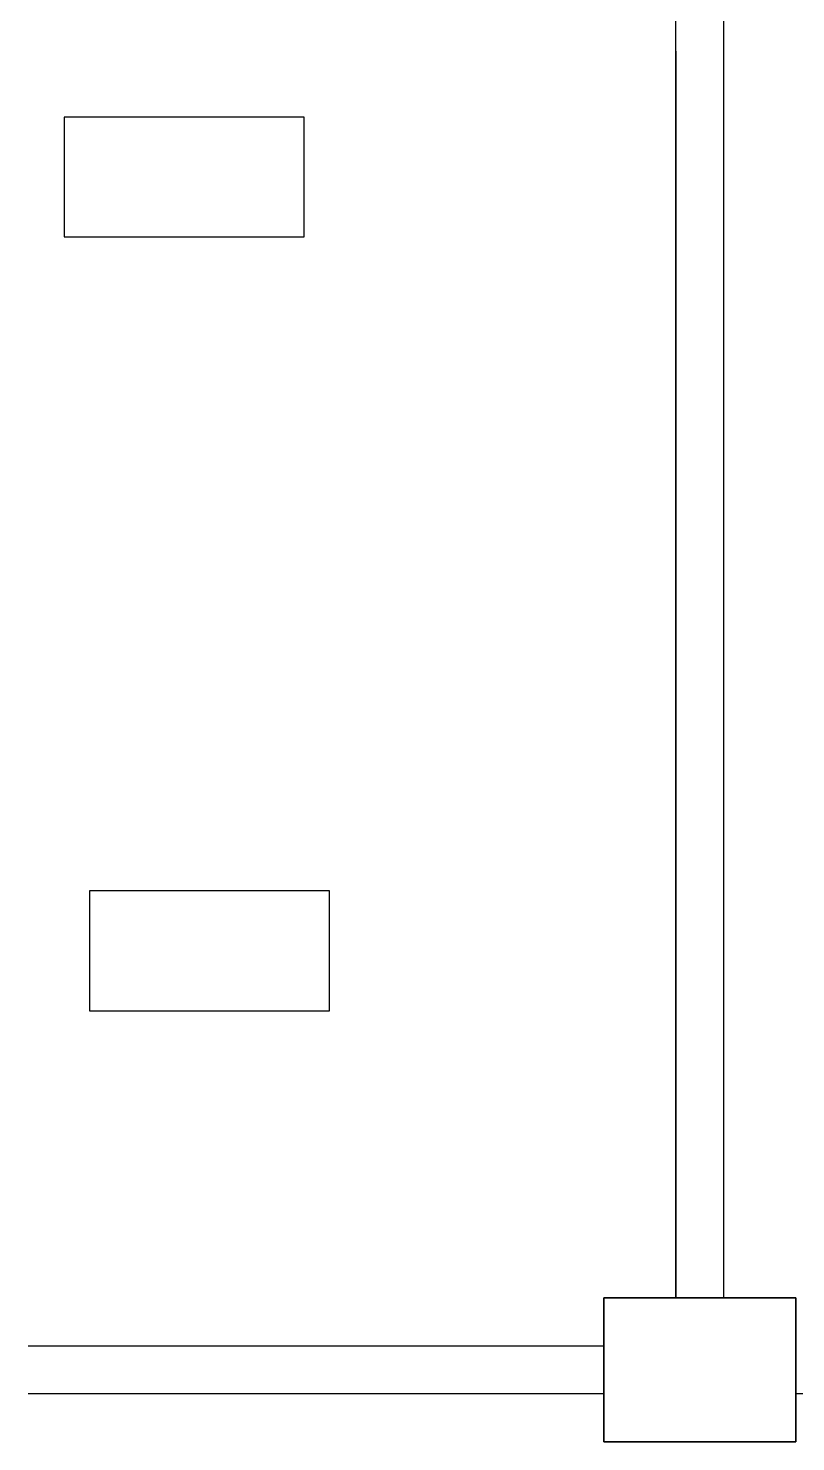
# Model space of a CAD drawing. Extents: x -19 to 297, y 0 to 420.
# Drawn here: x 117.17 to 125.17, y 204.27 to 219.01 of the extents above; entities that cross this region are included whole.
import ezdxf

# ---------------------------------------------------------------- set-up
doc = ezdxf.new("R2010")
doc.units = 0
doc.header["$MEASUREMENT"] = 0
doc.linetypes.add('K5LT_BASIC', pattern=[0])
doc.layers.add('Системный слой', color=7, linetype='Continuous')

# ---------------------------------------------------------------- blocks, each defined once
blk = doc.blocks.new('*U')
at = {"layer": 'Системный слой', "color": 5, "linetype": 'K5LT_BASIC'}
for p, q in [((120.041, 218.083), (117.541, 218.083)), ((117.541, 218.083), (117.541, 216.833)), ((120.041, 216.833), (120.041, 218.083)), ((117.541, 216.833), (120.041, 216.833)), ((120.306, 210.013), (117.806, 210.013)), ((117.806, 210.013), (117.806, 208.763)), ((120.306, 208.763), (120.306, 210.013)), ((117.806, 208.763), (120.306, 208.763)), ((125.167, 205.769), (123.167, 205.769)), ((123.167, 205.769), (123.167, 204.269)), ((125.167, 204.269), (125.167, 205.769)), ((123.167, 204.269), (125.167, 204.269))]:
    blk.add_line(p, q, dxfattribs=at)

msp = doc.modelspace()

# ---------------------------------------------------------------- linework, layer by layer
at = {"layer": 'Системный слой', "color": 5, "linetype": 'K5LT_BASIC'}
for p, q in [((123.916, 205.769), (123.916, 225.769)), ((124.416, 205.768), (124.416, 225.769)), ((123.916, 218.768), (123.916, 205.769)), ((124.416, 205.768), (124.416, 218.768)), ((125.167, 205.769), (123.167, 205.769)), ((123.167, 204.269), (123.167, 205.769)), ((123.167, 205.769), (123.167, 204.269)), ((123.167, 205.769), (125.167, 205.769)), ((125.167, 205.769), (123.167, 205.769)), ((123.167, 204.269), (123.167, 205.769)), ((123.167, 205.769), (123.167, 204.269)), ((123.167, 205.769), (125.167, 205.769)), ((125.167, 205.769), (125.167, 204.269)), ((125.167, 205.769), (125.167, 204.269)), ((125.167, 205.769), (125.167, 204.269)), ((125.167, 205.769), (125.167, 204.269)), ((117.167, 205.269), (123.167, 205.269)), ((123.167, 204.769), (117.167, 204.769)), ((131.167, 204.769), (125.167, 204.769)), ((125.167, 204.269), (123.167, 204.269)), ((123.167, 204.269), (125.167, 204.269)), ((125.167, 204.269), (123.167, 204.269)), ((123.167, 204.269), (125.167, 204.269)), ((124.417, 204.269), (123.667, 204.269)), ((124.417, 204.269), (123.667, 204.269))]:
    msp.add_line(p, q, dxfattribs=at)

# ---------------------------------------------------------------- block references
at = {"layer": 'Системный слой'}
msp.add_blockref('*U', (0, 0), dxfattribs=at)
msp.add_blockref('*U', (0, 0), dxfattribs=at)
msp.add_blockref('*U', (0, 0), dxfattribs=at)
msp.add_blockref('*U', (0, 0), dxfattribs=at)
msp.add_blockref('*U', (0, 0), dxfattribs=at)
msp.add_blockref('*U', (0, 0), dxfattribs=at)
msp.add_blockref('*U', (0, 0), dxfattribs=at)
msp.add_blockref('*U', (0, 0), dxfattribs=at)
msp.add_blockref('*U', (0, 0), dxfattribs=at)
msp.add_blockref('*U', (0, 0), dxfattribs=at)
msp.add_blockref('*U', (0, 0), dxfattribs=at)
msp.add_blockref('*U', (0, 0), dxfattribs=at)
msp.add_blockref('*U', (0, 0), dxfattribs=at)
msp.add_blockref('*U', (0, 0), dxfattribs=at)
msp.add_blockref('*U', (0, 0), dxfattribs=at)
msp.add_blockref('*U', (0, 0), dxfattribs=at)
msp.add_blockref('*U', (0, 0), dxfattribs=at)
msp.add_blockref('*U', (0, 0), dxfattribs=at)
msp.add_blockref('*U', (0, 0), dxfattribs=at)
msp.add_blockref('*U', (0, 0), dxfattribs=at)
msp.add_blockref('*U', (0, 0), dxfattribs=at)
msp.add_blockref('*U', (0, 0), dxfattribs=at)
msp.add_blockref('*U', (0, 0), dxfattribs=at)
msp.add_blockref('*U', (0, 0), dxfattribs=at)
msp.add_blockref('*U', (0, 0), dxfattribs=at)
msp.add_blockref('*U', (0, 0), dxfattribs=at)
msp.add_blockref('*U', (0, 0), dxfattribs=at)
msp.add_blockref('*U', (0, 0), dxfattribs=at)
msp.add_blockref('*U', (0, 0), dxfattribs=at)
msp.add_blockref('*U', (0, 0), dxfattribs=at)
msp.add_blockref('*U', (0, 0), dxfattribs=at)
msp.add_blockref('*U', (0, 0), dxfattribs=at)
msp.add_blockref('*U', (0, 0), dxfattribs=at)
msp.add_blockref('*U', (0, 0), dxfattribs=at)
msp.add_blockref('*U', (0, 0), dxfattribs=at)
msp.add_blockref('*U', (0, 0), dxfattribs=at)
msp.add_blockref('*U', (0, 0), dxfattribs=at)
msp.add_blockref('*U', (0, 0), dxfattribs=at)
msp.add_blockref('*U', (0, 0), dxfattribs=at)
msp.add_blockref('*U', (0, 0), dxfattribs=at)
msp.add_blockref('*U', (0, 0), dxfattribs=at)
msp.add_blockref('*U', (0, 0), dxfattribs=at)
msp.add_blockref('*U', (0, 0), dxfattribs=at)
msp.add_blockref('*U', (0, 0), dxfattribs=at)
msp.add_blockref('*U', (0, 0), dxfattribs=at)
msp.add_blockref('*U', (0, 0), dxfattribs=at)
msp.add_blockref('*U', (0, 0), dxfattribs=at)
msp.add_blockref('*U', (0, 0), dxfattribs=at)
msp.add_blockref('*U', (0, 0), dxfattribs=at)
msp.add_blockref('*U', (0, 0), dxfattribs=at)
msp.add_blockref('*U', (0, 0), dxfattribs=at)
msp.add_blockref('*U', (0, 0), dxfattribs=at)
msp.add_blockref('*U', (0, 0), dxfattribs=at)
msp.add_blockref('*U', (0, 0), dxfattribs=at)
msp.add_blockref('*U', (0, 0), dxfattribs=at)
msp.add_blockref('*U', (0, 0), dxfattribs=at)
msp.add_blockref('*U', (0, 0), dxfattribs=at)
msp.add_blockref('*U', (0, 0), dxfattribs=at)
msp.add_blockref('*U', (0, 0), dxfattribs=at)
msp.add_blockref('*U', (0, 0), dxfattribs=at)
msp.add_blockref('*U', (0, 0), dxfattribs=at)
msp.add_blockref('*U', (0, 0), dxfattribs=at)
msp.add_blockref('*U', (0, 0), dxfattribs=at)
msp.add_blockref('*U', (0, 0), dxfattribs=at)
msp.add_blockref('*U', (0, 0), dxfattribs=at)
msp.add_blockref('*U', (0, 0), dxfattribs=at)
msp.add_blockref('*U', (0, 0), dxfattribs=at)
msp.add_blockref('*U', (0, 0), dxfattribs=at)
msp.add_blockref('*U', (0, 0), dxfattribs=at)
msp.add_blockref('*U', (0, 0), dxfattribs=at)
msp.add_blockref('*U', (0, 0), dxfattribs=at)
msp.add_blockref('*U', (0, 0), dxfattribs=at)
msp.add_blockref('*U', (0, 0), dxfattribs=at)
msp.add_blockref('*U', (0, 0), dxfattribs=at)
msp.add_blockref('*U', (0, 0), dxfattribs=at)
msp.add_blockref('*U', (0, 0), dxfattribs=at)
msp.add_blockref('*U', (0, 0), dxfattribs=at)
msp.add_blockref('*U', (0, 0), dxfattribs=at)
msp.add_blockref('*U', (0, 0), dxfattribs=at)
msp.add_blockref('*U', (0, 0), dxfattribs=at)
msp.add_blockref('*U', (0, 0), dxfattribs=at)
msp.add_blockref('*U', (0, 0), dxfattribs=at)
msp.add_blockref('*U', (0, 0), dxfattribs=at)
msp.add_blockref('*U', (0, 0), dxfattribs=at)
msp.add_blockref('*U', (0, 0), dxfattribs=at)
msp.add_blockref('*U', (0, 0), dxfattribs=at)
msp.add_blockref('*U', (0, 0), dxfattribs=at)
msp.add_blockref('*U', (0, 0), dxfattribs=at)
msp.add_blockref('*U', (0, 0), dxfattribs=at)
msp.add_blockref('*U', (0, 0), dxfattribs=at)
msp.add_blockref('*U', (0, 0), dxfattribs=at)
msp.add_blockref('*U', (0, 0), dxfattribs=at)
msp.add_blockref('*U', (0, 0), dxfattribs=at)
msp.add_blockref('*U', (0, 0), dxfattribs=at)
msp.add_blockref('*U', (0, 0), dxfattribs=at)
msp.add_blockref('*U', (0, 0), dxfattribs=at)
msp.add_blockref('*U', (0, 0), dxfattribs=at)
msp.add_blockref('*U', (0, 0), dxfattribs=at)
msp.add_blockref('*U', (0, 0), dxfattribs=at)
msp.add_blockref('*U', (0, 0), dxfattribs=at)
msp.add_blockref('*U', (0, 0), dxfattribs=at)
msp.add_blockref('*U', (0, 0), dxfattribs=at)
msp.add_blockref('*U', (0, 0), dxfattribs=at)
msp.add_blockref('*U', (0, 0), dxfattribs=at)
msp.add_blockref('*U', (0, 0), dxfattribs=at)
msp.add_blockref('*U', (0, 0), dxfattribs=at)
msp.add_blockref('*U', (0, 0), dxfattribs=at)
msp.add_blockref('*U', (0, 0), dxfattribs=at)
msp.add_blockref('*U', (0, 0), dxfattribs=at)
msp.add_blockref('*U', (0, 0), dxfattribs=at)
msp.add_blockref('*U', (0, 0), dxfattribs=at)
msp.add_blockref('*U', (0, 0), dxfattribs=at)
msp.add_blockref('*U', (0, 0), dxfattribs=at)
msp.add_blockref('*U', (0, 0), dxfattribs=at)
msp.add_blockref('*U', (0, 0), dxfattribs=at)
msp.add_blockref('*U', (0, 0), dxfattribs=at)
msp.add_blockref('*U', (0, 0), dxfattribs=at)
msp.add_blockref('*U', (0, 0), dxfattribs=at)
msp.add_blockref('*U', (0, 0), dxfattribs=at)
msp.add_blockref('*U', (0, 0), dxfattribs=at)
msp.add_blockref('*U', (0, 0), dxfattribs=at)
msp.add_blockref('*U', (0, 0), dxfattribs=at)
msp.add_blockref('*U', (0, 0), dxfattribs=at)
msp.add_blockref('*U', (0, 0), dxfattribs=at)
msp.add_blockref('*U', (0, 0), dxfattribs=at)
msp.add_blockref('*U', (0, 0), dxfattribs=at)
msp.add_blockref('*U', (0, 0), dxfattribs=at)
msp.add_blockref('*U', (0, 0), dxfattribs=at)
msp.add_blockref('*U', (0, 0), dxfattribs=at)
msp.add_blockref('*U', (0, 0), dxfattribs=at)
msp.add_blockref('*U', (0, 0), dxfattribs=at)
msp.add_blockref('*U', (0, 0), dxfattribs=at)
msp.add_blockref('*U', (0, 0), dxfattribs=at)
msp.add_blockref('*U', (0, 0), dxfattribs=at)
msp.add_blockref('*U', (0, 0), dxfattribs=at)
msp.add_blockref('*U', (0, 0), dxfattribs=at)
msp.add_blockref('*U', (0, 0), dxfattribs=at)
msp.add_blockref('*U', (0, 0), dxfattribs=at)
msp.add_blockref('*U', (0, 0), dxfattribs=at)
msp.add_blockref('*U', (0, 0), dxfattribs=at)
msp.add_blockref('*U', (0, 0), dxfattribs=at)
msp.add_blockref('*U', (0, 0), dxfattribs=at)
msp.add_blockref('*U', (0, 0), dxfattribs=at)
msp.add_blockref('*U', (0, 0), dxfattribs=at)
msp.add_blockref('*U', (0, 0), dxfattribs=at)
msp.add_blockref('*U', (0, 0), dxfattribs=at)
msp.add_blockref('*U', (0, 0), dxfattribs=at)
msp.add_blockref('*U', (0, 0), dxfattribs=at)
msp.add_blockref('*U', (0, 0), dxfattribs=at)
msp.add_blockref('*U', (0, 0), dxfattribs=at)
msp.add_blockref('*U', (0, 0), dxfattribs=at)
msp.add_blockref('*U', (0, 0), dxfattribs=at)
msp.add_blockref('*U', (0, 0), dxfattribs=at)
msp.add_blockref('*U', (0, 0), dxfattribs=at)
msp.add_blockref('*U', (0, 0), dxfattribs=at)
msp.add_blockref('*U', (0, 0), dxfattribs=at)
msp.add_blockref('*U', (0, 0), dxfattribs=at)
msp.add_blockref('*U', (0, 0), dxfattribs=at)
msp.add_blockref('*U', (0, 0), dxfattribs=at)
msp.add_blockref('*U', (0, 0), dxfattribs=at)
msp.add_blockref('*U', (0, 0), dxfattribs=at)
msp.add_blockref('*U', (0, 0), dxfattribs=at)
msp.add_blockref('*U', (0, 0), dxfattribs=at)
msp.add_blockref('*U', (0, 0), dxfattribs=at)
msp.add_blockref('*U', (0, 0), dxfattribs=at)
msp.add_blockref('*U', (0, 0), dxfattribs=at)
msp.add_blockref('*U', (0, 0), dxfattribs=at)
msp.add_blockref('*U', (0, 0), dxfattribs=at)
msp.add_blockref('*U', (0, 0), dxfattribs=at)
msp.add_blockref('*U', (0, 0), dxfattribs=at)
msp.add_blockref('*U', (0, 0), dxfattribs=at)
msp.add_blockref('*U', (0, 0), dxfattribs=at)
msp.add_blockref('*U', (0, 0), dxfattribs=at)
msp.add_blockref('*U', (0, 0), dxfattribs=at)
msp.add_blockref('*U', (0, 0), dxfattribs=at)
msp.add_blockref('*U', (0, 0), dxfattribs=at)
msp.add_blockref('*U', (0, 0), dxfattribs=at)
msp.add_blockref('*U', (0, 0), dxfattribs=at)
msp.add_blockref('*U', (0, 0), dxfattribs=at)
msp.add_blockref('*U', (0, 0), dxfattribs=at)
msp.add_blockref('*U', (0, 0), dxfattribs=at)
msp.add_blockref('*U', (0, 0), dxfattribs=at)
msp.add_blockref('*U', (0, 0), dxfattribs=at)
msp.add_blockref('*U', (0, 0), dxfattribs=at)
msp.add_blockref('*U', (0, 0), dxfattribs=at)
msp.add_blockref('*U', (0, 0), dxfattribs=at)
msp.add_blockref('*U', (0, 0), dxfattribs=at)
msp.add_blockref('*U', (0, 0), dxfattribs=at)
msp.add_blockref('*U', (0, 0), dxfattribs=at)
msp.add_blockref('*U', (0, 0), dxfattribs=at)
msp.add_blockref('*U', (0, 0), dxfattribs=at)
msp.add_blockref('*U', (0, 0), dxfattribs=at)
msp.add_blockref('*U', (0, 0), dxfattribs=at)
msp.add_blockref('*U', (0, 0), dxfattribs=at)
msp.add_blockref('*U', (0, 0), dxfattribs=at)
msp.add_blockref('*U', (0, 0), dxfattribs=at)
msp.add_blockref('*U', (0, 0), dxfattribs=at)
msp.add_blockref('*U', (0, 0), dxfattribs=at)
msp.add_blockref('*U', (0, 0), dxfattribs=at)
msp.add_blockref('*U', (0, 0), dxfattribs=at)
msp.add_blockref('*U', (0, 0), dxfattribs=at)
msp.add_blockref('*U', (0, 0), dxfattribs=at)
msp.add_blockref('*U', (0, 0), dxfattribs=at)
msp.add_blockref('*U', (0, 0), dxfattribs=at)
msp.add_blockref('*U', (0, 0), dxfattribs=at)
msp.add_blockref('*U', (0, 0), dxfattribs=at)
msp.add_blockref('*U', (0, 0), dxfattribs=at)
msp.add_blockref('*U', (0, 0), dxfattribs=at)
msp.add_blockref('*U', (0, 0), dxfattribs=at)
msp.add_blockref('*U', (0, 0), dxfattribs=at)
msp.add_blockref('*U', (0, 0), dxfattribs=at)
msp.add_blockref('*U', (0, 0), dxfattribs=at)
msp.add_blockref('*U', (0, 0), dxfattribs=at)
msp.add_blockref('*U', (0, 0), dxfattribs=at)
msp.add_blockref('*U', (0, 0), dxfattribs=at)
msp.add_blockref('*U', (0, 0), dxfattribs=at)
msp.add_blockref('*U', (0, 0), dxfattribs=at)
msp.add_blockref('*U', (0, 0), dxfattribs=at)
msp.add_blockref('*U', (0, 0), dxfattribs=at)
msp.add_blockref('*U', (0, 0), dxfattribs=at)
msp.add_blockref('*U', (0, 0), dxfattribs=at)
msp.add_blockref('*U', (0, 0), dxfattribs=at)
msp.add_blockref('*U', (0, 0), dxfattribs=at)
msp.add_blockref('*U', (0, 0), dxfattribs=at)
msp.add_blockref('*U', (0, 0), dxfattribs=at)
msp.add_blockref('*U', (0, 0), dxfattribs=at)
msp.add_blockref('*U', (0, 0), dxfattribs=at)
msp.add_blockref('*U', (0, 0), dxfattribs=at)
msp.add_blockref('*U', (0, 0), dxfattribs=at)
msp.add_blockref('*U', (0, 0), dxfattribs=at)
msp.add_blockref('*U', (0, 0), dxfattribs=at)
msp.add_blockref('*U', (0, 0), dxfattribs=at)
msp.add_blockref('*U', (0, 0), dxfattribs=at)
msp.add_blockref('*U', (0, 0), dxfattribs=at)
msp.add_blockref('*U', (0, 0), dxfattribs=at)
msp.add_blockref('*U', (0, 0), dxfattribs=at)
msp.add_blockref('*U', (0, 0), dxfattribs=at)
msp.add_blockref('*U', (0, 0), dxfattribs=at)
msp.add_blockref('*U', (0, 0), dxfattribs=at)
msp.add_blockref('*U', (0, 0), dxfattribs=at)
msp.add_blockref('*U', (0, 0), dxfattribs=at)
msp.add_blockref('*U', (0, 0), dxfattribs=at)
msp.add_blockref('*U', (0, 0), dxfattribs=at)
msp.add_blockref('*U', (0, 0), dxfattribs=at)
msp.add_blockref('*U', (0, 0), dxfattribs=at)
msp.add_blockref('*U', (0, 0), dxfattribs=at)
msp.add_blockref('*U', (0, 0), dxfattribs=at)
msp.add_blockref('*U', (0, 0), dxfattribs=at)
msp.add_blockref('*U', (0, 0), dxfattribs=at)
msp.add_blockref('*U', (0, 0), dxfattribs=at)
msp.add_blockref('*U', (0, 0), dxfattribs=at)
msp.add_blockref('*U', (0, 0), dxfattribs=at)
msp.add_blockref('*U', (0, 0), dxfattribs=at)
msp.add_blockref('*U', (0, 0), dxfattribs=at)
msp.add_blockref('*U', (0, 0), dxfattribs=at)
msp.add_blockref('*U', (0, 0), dxfattribs=at)
msp.add_blockref('*U', (0, 0), dxfattribs=at)
msp.add_blockref('*U', (0, 0), dxfattribs=at)
msp.add_blockref('*U', (0, 0), dxfattribs=at)
msp.add_blockref('*U', (0, 0), dxfattribs=at)
msp.add_blockref('*U', (0, 0), dxfattribs=at)
msp.add_blockref('*U', (0, 0), dxfattribs=at)
msp.add_blockref('*U', (0, 0), dxfattribs=at)
msp.add_blockref('*U', (0, 0), dxfattribs=at)
msp.add_blockref('*U', (0, 0), dxfattribs=at)
msp.add_blockref('*U', (0, 0), dxfattribs=at)
msp.add_blockref('*U', (0, 0), dxfattribs=at)
msp.add_blockref('*U', (0, 0), dxfattribs=at)
msp.add_blockref('*U', (0, 0), dxfattribs=at)
msp.add_blockref('*U', (0, 0), dxfattribs=at)
msp.add_blockref('*U', (0, 0), dxfattribs=at)
msp.add_blockref('*U', (0, 0), dxfattribs=at)
msp.add_blockref('*U', (0, 0), dxfattribs=at)
msp.add_blockref('*U', (0, 0), dxfattribs=at)
msp.add_blockref('*U', (0, 0), dxfattribs=at)
msp.add_blockref('*U', (0, 0), dxfattribs=at)
msp.add_blockref('*U', (0, 0), dxfattribs=at)
msp.add_blockref('*U', (0, 0), dxfattribs=at)
msp.add_blockref('*U', (0, 0), dxfattribs=at)
msp.add_blockref('*U', (0, 0), dxfattribs=at)
msp.add_blockref('*U', (0, 0), dxfattribs=at)
msp.add_blockref('*U', (0, 0), dxfattribs=at)
msp.add_blockref('*U', (0, 0), dxfattribs=at)
msp.add_blockref('*U', (0, 0), dxfattribs=at)
msp.add_blockref('*U', (0, 0), dxfattribs=at)
msp.add_blockref('*U', (0, 0), dxfattribs=at)
msp.add_blockref('*U', (0, 0), dxfattribs=at)
msp.add_blockref('*U', (0, 0), dxfattribs=at)
msp.add_blockref('*U', (0, 0), dxfattribs=at)
msp.add_blockref('*U', (0, 0), dxfattribs=at)
msp.add_blockref('*U', (0, 0), dxfattribs=at)
msp.add_blockref('*U', (0, 0), dxfattribs=at)
msp.add_blockref('*U', (0, 0), dxfattribs=at)
msp.add_blockref('*U', (0, 0), dxfattribs=at)
msp.add_blockref('*U', (0, 0), dxfattribs=at)
msp.add_blockref('*U', (0, 0), dxfattribs=at)
msp.add_blockref('*U', (0, 0), dxfattribs=at)
msp.add_blockref('*U', (0, 0), dxfattribs=at)
msp.add_blockref('*U', (0, 0), dxfattribs=at)
msp.add_blockref('*U', (0, 0), dxfattribs=at)
msp.add_blockref('*U', (0, 0), dxfattribs=at)
msp.add_blockref('*U', (0, 0), dxfattribs=at)
msp.add_blockref('*U', (0, 0), dxfattribs=at)
msp.add_blockref('*U', (0, 0), dxfattribs=at)
msp.add_blockref('*U', (0, 0), dxfattribs=at)
msp.add_blockref('*U', (0, 0), dxfattribs=at)
msp.add_blockref('*U', (0, 0), dxfattribs=at)
msp.add_blockref('*U', (0, 0), dxfattribs=at)
msp.add_blockref('*U', (0, 0), dxfattribs=at)
msp.add_blockref('*U', (0, 0), dxfattribs=at)
msp.add_blockref('*U', (0, 0), dxfattribs=at)
msp.add_blockref('*U', (0, 0), dxfattribs=at)
msp.add_blockref('*U', (0, 0), dxfattribs=at)
msp.add_blockref('*U', (0, 0), dxfattribs=at)
msp.add_blockref('*U', (0, 0), dxfattribs=at)
msp.add_blockref('*U', (0, 0), dxfattribs=at)
msp.add_blockref('*U', (0, 0), dxfattribs=at)
msp.add_blockref('*U', (0, 0), dxfattribs=at)
msp.add_blockref('*U', (0, 0), dxfattribs=at)
msp.add_blockref('*U', (0, 0), dxfattribs=at)
msp.add_blockref('*U', (0, 0), dxfattribs=at)
msp.add_blockref('*U', (0, 0), dxfattribs=at)
msp.add_blockref('*U', (0, 0), dxfattribs=at)
msp.add_blockref('*U', (0, 0), dxfattribs=at)
msp.add_blockref('*U', (0, 0), dxfattribs=at)
msp.add_blockref('*U', (0, 0), dxfattribs=at)
msp.add_blockref('*U', (0, 0), dxfattribs=at)
msp.add_blockref('*U', (0, 0), dxfattribs=at)
msp.add_blockref('*U', (0, 0), dxfattribs=at)
msp.add_blockref('*U', (0, 0), dxfattribs=at)
msp.add_blockref('*U', (0, 0), dxfattribs=at)
msp.add_blockref('*U', (0, 0), dxfattribs=at)
msp.add_blockref('*U', (0, 0), dxfattribs=at)
msp.add_blockref('*U', (0, 0), dxfattribs=at)
msp.add_blockref('*U', (0, 0), dxfattribs=at)
msp.add_blockref('*U', (0, 0), dxfattribs=at)
msp.add_blockref('*U', (0, 0), dxfattribs=at)
msp.add_blockref('*U', (0, 0), dxfattribs=at)
msp.add_blockref('*U', (0, 0), dxfattribs=at)
msp.add_blockref('*U', (0, 0), dxfattribs=at)
msp.add_blockref('*U', (0, 0), dxfattribs=at)
msp.add_blockref('*U', (0, 0), dxfattribs=at)
msp.add_blockref('*U', (0, 0), dxfattribs=at)
msp.add_blockref('*U', (0, 0), dxfattribs=at)
msp.add_blockref('*U', (0, 0), dxfattribs=at)
msp.add_blockref('*U', (0, 0), dxfattribs=at)
msp.add_blockref('*U', (0, 0), dxfattribs=at)
msp.add_blockref('*U', (0, 0), dxfattribs=at)
msp.add_blockref('*U', (0, 0), dxfattribs=at)
msp.add_blockref('*U', (0, 0), dxfattribs=at)
msp.add_blockref('*U', (0, 0), dxfattribs=at)
msp.add_blockref('*U', (0, 0), dxfattribs=at)
msp.add_blockref('*U', (0, 0), dxfattribs=at)
msp.add_blockref('*U', (0, 0), dxfattribs=at)
msp.add_blockref('*U', (0, 0), dxfattribs=at)
msp.add_blockref('*U', (0, 0), dxfattribs=at)
msp.add_blockref('*U', (0, 0), dxfattribs=at)
msp.add_blockref('*U', (0, 0), dxfattribs=at)
msp.add_blockref('*U', (0, 0), dxfattribs=at)
msp.add_blockref('*U', (0, 0), dxfattribs=at)
msp.add_blockref('*U', (0, 0), dxfattribs=at)
msp.add_blockref('*U', (0, 0), dxfattribs=at)
msp.add_blockref('*U', (0, 0), dxfattribs=at)
msp.add_blockref('*U', (0, 0), dxfattribs=at)
msp.add_blockref('*U', (0, 0), dxfattribs=at)
msp.add_blockref('*U', (0, 0), dxfattribs=at)
msp.add_blockref('*U', (0, 0), dxfattribs=at)
msp.add_blockref('*U', (0, 0), dxfattribs=at)
msp.add_blockref('*U', (0, 0), dxfattribs=at)
msp.add_blockref('*U', (0, 0), dxfattribs=at)
msp.add_blockref('*U', (0, 0), dxfattribs=at)
msp.add_blockref('*U', (0, 0), dxfattribs=at)
msp.add_blockref('*U', (0, 0), dxfattribs=at)
msp.add_blockref('*U', (0, 0), dxfattribs=at)
msp.add_blockref('*U', (0, 0), dxfattribs=at)
msp.add_blockref('*U', (0, 0), dxfattribs=at)
msp.add_blockref('*U', (0, 0), dxfattribs=at)
msp.add_blockref('*U', (0, 0), dxfattribs=at)
msp.add_blockref('*U', (0, 0), dxfattribs=at)
msp.add_blockref('*U', (0, 0), dxfattribs=at)
msp.add_blockref('*U', (0, 0), dxfattribs=at)
msp.add_blockref('*U', (0, 0), dxfattribs=at)
msp.add_blockref('*U', (0, 0), dxfattribs=at)
msp.add_blockref('*U', (0, 0), dxfattribs=at)
msp.add_blockref('*U', (0, 0), dxfattribs=at)
msp.add_blockref('*U', (0, 0), dxfattribs=at)
msp.add_blockref('*U', (0, 0), dxfattribs=at)
msp.add_blockref('*U', (0, 0), dxfattribs=at)
msp.add_blockref('*U', (0, 0), dxfattribs=at)
msp.add_blockref('*U', (0, 0), dxfattribs=at)
msp.add_blockref('*U', (0, 0), dxfattribs=at)
msp.add_blockref('*U', (0, 0), dxfattribs=at)
msp.add_blockref('*U', (0, 0), dxfattribs=at)
msp.add_blockref('*U', (0, 0), dxfattribs=at)
msp.add_blockref('*U', (0, 0), dxfattribs=at)
msp.add_blockref('*U', (0, 0), dxfattribs=at)
msp.add_blockref('*U', (0, 0), dxfattribs=at)
msp.add_blockref('*U', (0, 0), dxfattribs=at)
msp.add_blockref('*U', (0, 0), dxfattribs=at)
msp.add_blockref('*U', (0, 0), dxfattribs=at)
msp.add_blockref('*U', (0, 0), dxfattribs=at)
msp.add_blockref('*U', (0, 0), dxfattribs=at)
msp.add_blockref('*U', (0, 0), dxfattribs=at)
msp.add_blockref('*U', (0, 0), dxfattribs=at)
msp.add_blockref('*U', (0, 0), dxfattribs=at)
msp.add_blockref('*U', (0, 0), dxfattribs=at)
msp.add_blockref('*U', (0, 0), dxfattribs=at)
msp.add_blockref('*U', (0, 0), dxfattribs=at)
msp.add_blockref('*U', (0, 0), dxfattribs=at)
msp.add_blockref('*U', (0, 0), dxfattribs=at)
msp.add_blockref('*U', (0, 0), dxfattribs=at)
msp.add_blockref('*U', (0, 0), dxfattribs=at)
msp.add_blockref('*U', (0, 0), dxfattribs=at)
msp.add_blockref('*U', (0, 0), dxfattribs=at)
msp.add_blockref('*U', (0, 0), dxfattribs=at)
msp.add_blockref('*U', (0, 0), dxfattribs=at)
msp.add_blockref('*U', (0, 0), dxfattribs=at)
msp.add_blockref('*U', (0, 0), dxfattribs=at)
msp.add_blockref('*U', (0, 0), dxfattribs=at)
msp.add_blockref('*U', (0, 0), dxfattribs=at)
msp.add_blockref('*U', (0, 0), dxfattribs=at)
msp.add_blockref('*U', (0, 0), dxfattribs=at)
msp.add_blockref('*U', (0, 0), dxfattribs=at)
msp.add_blockref('*U', (0, 0), dxfattribs=at)
msp.add_blockref('*U', (0, 0), dxfattribs=at)
msp.add_blockref('*U', (0, 0), dxfattribs=at)
msp.add_blockref('*U', (0, 0), dxfattribs=at)
msp.add_blockref('*U', (0, 0), dxfattribs=at)
msp.add_blockref('*U', (0, 0), dxfattribs=at)
msp.add_blockref('*U', (0, 0), dxfattribs=at)
msp.add_blockref('*U', (0, 0), dxfattribs=at)
msp.add_blockref('*U', (0, 0), dxfattribs=at)
msp.add_blockref('*U', (0, 0), dxfattribs=at)
msp.add_blockref('*U', (0, 0), dxfattribs=at)
msp.add_blockref('*U', (0, 0), dxfattribs=at)
msp.add_blockref('*U', (0, 0), dxfattribs=at)
msp.add_blockref('*U', (0, 0), dxfattribs=at)
msp.add_blockref('*U', (0, 0), dxfattribs=at)
msp.add_blockref('*U', (0, 0), dxfattribs=at)
msp.add_blockref('*U', (0, 0), dxfattribs=at)
msp.add_blockref('*U', (0, 0), dxfattribs=at)
msp.add_blockref('*U', (0, 0), dxfattribs=at)
msp.add_blockref('*U', (0, 0), dxfattribs=at)
msp.add_blockref('*U', (0, 0), dxfattribs=at)
msp.add_blockref('*U', (0, 0), dxfattribs=at)
msp.add_blockref('*U', (0, 0), dxfattribs=at)
msp.add_blockref('*U', (0, 0), dxfattribs=at)
msp.add_blockref('*U', (0, 0), dxfattribs=at)
msp.add_blockref('*U', (0, 0), dxfattribs=at)
msp.add_blockref('*U', (0, 0), dxfattribs=at)

doc.saveas('drawing.dxf')
